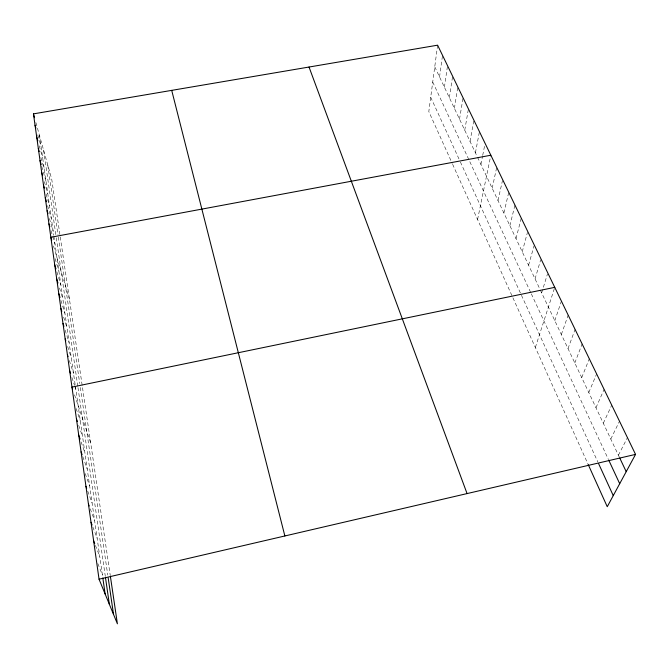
<?xml version="1.0" encoding="UTF-8"?>
<svg xmlns="http://www.w3.org/2000/svg" width="669" height="669" viewBox="0 0 669 669"><rect width="100%" height="100%" fill="white"/><g stroke="black" fill="none" stroke-linecap="round" stroke-linejoin="round"><path stroke-width="0.5" stroke-dasharray="3.35 2.51" d="M437.61 45.183L428.812 111.589L452.202 163.37M439.541 76.91L442.527 55.351M444.408 87.213L447.385 66.716M449.367 97.691L452.62 76.216M454.402 108.345L457.797 86.92M459.519 119.174L463.065 97.808M464.738 130.196L468.425 108.888M470.039 141.402L473.694 121.173M475.433 152.808L479.43 131.642M480.919 164.415L482.508 156.387M482.7 155.384L484.883 144.337M477.566 219.541L490.636 156.228M492.192 188.257L496.699 167.35M497.987 200.508L502.452 180.68M503.882 212.976L508.758 192.271M509.887 225.67L514.954 205.082M516 238.607L521.268 218.136M522.238 251.787L527.448 232.419M528.585 265.217L533.996 245.975M535.058 278.906L540.677 259.806M541.656 292.863L547.485 273.956M535.351 347.495L554.752 287.352M554.802 320.668L561.4 301.1M561.35 334.5L568.173 315.107M568.014 348.591L575.081 329.391M574.805 362.949L582.122 343.95M581.721 377.592L589.305 358.793M588.779 392.511L596.631 373.929M595.97 407.722L604.099 389.375M603.304 423.234L611.725 405.138M610.789 439.056L619.502 421.219M618.424 455.196L627.447 437.635M434.75 66.783L477.114 156.379M477.541 157.274L539.9 289.142M540.335 290.07L619.285 457.027M432.726 82.019L530.918 292.972M531.345 293.892L608.205 459.001M430.711 97.248L459.544 160.167M460.389 162.015L520.633 293.482M521.46 295.28L597.86 462.003M452.612 164.281L588.21 464.545M97.825 563.582L102.407 574.997M95.424 545.394L99.74 556.407M92.807 526.938L97.139 538.211M90.256 508.875L94.588 520.407M87.748 491.197L92.088 502.963M85.197 473.602L89.638 485.878M82.797 456.651L87.246 469.136M81.133 441.992L84.896 452.737M78.699 425.392L82.588 436.665M76.115 408.516L80.33 420.91M74.552 394.835L90.666 442.853M71.918 377.542L74.51 385.377M74.836 386.356L75.806 389.291M69.325 360.574L73.54 373.461M67.628 346.509L71.315 357.94M65.144 330.218L69.141 342.737M63.63 317.131L67 327.835M60.929 300.456L64.91 313.217M59.491 287.996L62.861 298.892M56.873 271.865L60.846 284.843M55.092 258.602L58.872 271.054M53.453 245.958L69.442 299.135M50.978 230.663L52.425 235.521M52.717 236.492L55.034 244.26M49.414 218.537L53.169 231.231M47.591 205.676L51.337 218.445M46.086 194.043L49.539 205.893M44.33 181.659L47.775 193.567M41.746 166.506L46.036 181.458M40.909 157.55L44.338 169.566M39.245 145.817L42.665 157.884M37.765 134.845L41.018 146.402M35.883 122.561L51.705 179.041L110.285 575.658M47.775 165.009L58.011 234.986M58.312 237.052L79.736 383.496M80.33 387.527L107.759 575.031M43.594 150.082L56.154 236.851M56.296 237.829L77.838 386.623M77.98 387.602L105.317 576.41M39.404 135.113L53.746 235.245M53.888 236.249L75.237 385.336M75.38 386.322L102.692 576.996"/><path stroke-width="1" d="M110.435 576.678L117.401 623.817L99.037 579.195L33.45 113.864L437.61 45.183L635.55 454.393L607.251 506.717L588.21 464.545M99.037 579.195L635.55 454.393M554.752 287.352L71.959 387.1L72.612 389.032M490.837 155.233L50.844 237.269L51.714 240.163M619.72 457.939L626.209 471.662M608.639 459.938L619.703 483.704M598.688 463.818L613.256 495.612M93.627 540.803L94.705 543.554M91.009 522.238L92.088 525.056M88.45 504.066L89.169 505.99M309.028 67.034L467.071 493.588M85.941 486.288L86.661 488.253M81.091 451.843L82.111 454.728M78.733 435.159L80.104 439.065M76.433 418.811L77.403 421.629M69.651 370.693L70.621 373.628M67.385 354.62L68.029 356.61M65.169 338.89L65.779 340.797M62.995 323.478L63.915 326.363M60.862 308.384L61.791 311.302M58.78 293.591L60.009 297.513M56.74 279.09L57.96 283.046M54.733 264.874L55.953 268.871M48.954 223.864L49.824 226.783M47.098 210.718L47.967 213.645M45.283 197.815L46.437 201.745M43.493 185.154L44.363 188.114M41.746 172.719L42.607 175.696M40.023 160.518L41.169 164.507M38.334 148.543L39.195 151.545M36.678 136.777L37.815 140.791M35.047 125.22L35.867 128.105M33.45 113.864L34.529 117.727M171.707 90.365L284.869 535.969M108.194 577.974L113.521 614.393M105.468 577.431L109.348 604.258M102.834 577.991L105.125 593.988"/></g></svg>
